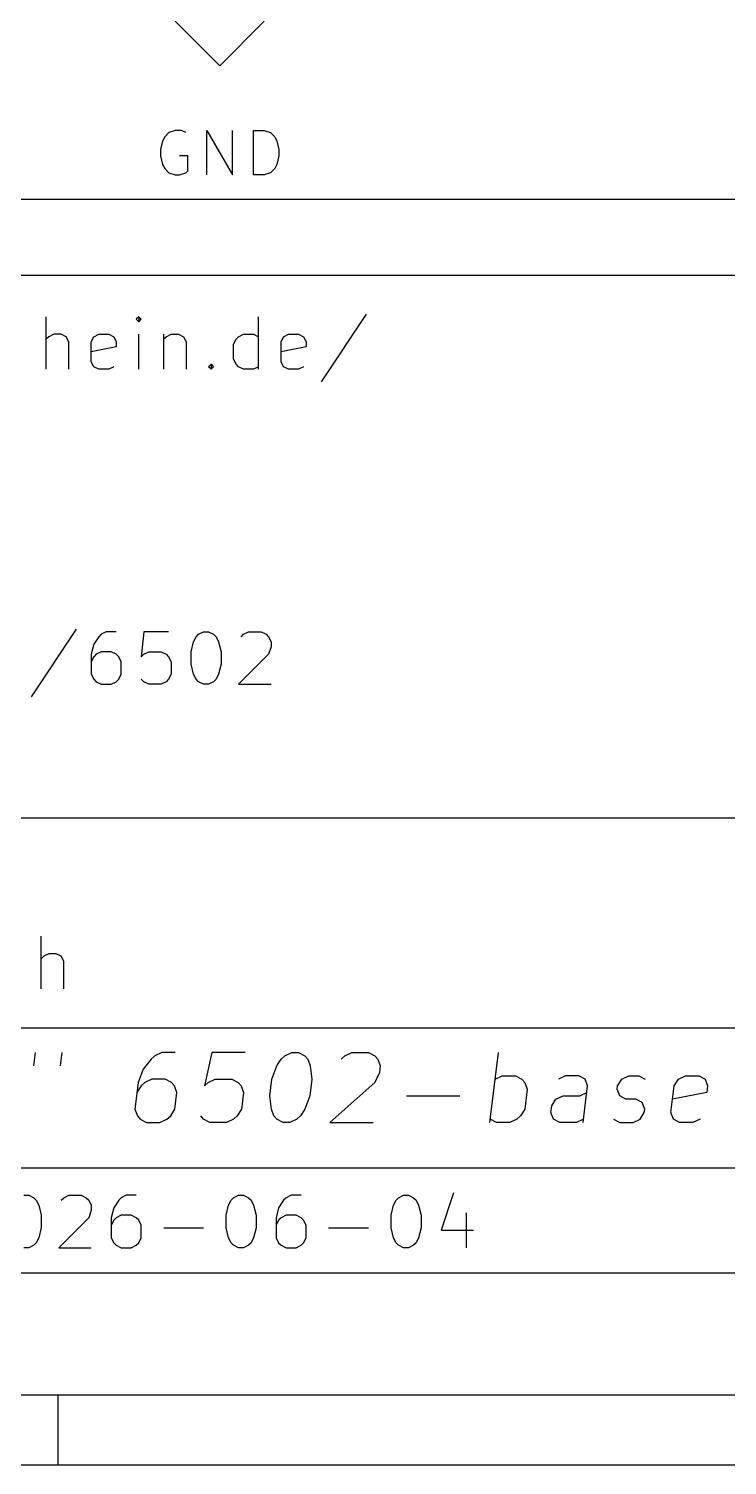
# Model space of a CAD drawing. Header units: millimetres. Extents: x 10 to 287, y -200 to -10.
# Drawn here: x 209.17 to 229.14, y -200.01 to -158.96 of the extents above; entities that cross this region are included whole.
import ezdxf

# ---------------------------------------------------------------- set-up
doc = ezdxf.new("R2010")
doc.units = ezdxf.units.MM
for name, color, linetype in [('GREENSIXTYFIVE', 129, 'CONTINUOUS'), ('LIGHTBLUE', 172, 'CONTINUOUS'), ('RED', 14, 'CONTINUOUS')]:
    doc.layers.add(name, color=color, linetype=linetype)

msp = doc.modelspace()

# ---------------------------------------------------------------- linework, layer by layer
at = {"layer": 'GREENSIXTYFIVE', "linetype": 'CONTINUOUS'}
for p, q in [((213.0576, -162.0507), (212.9971, -162.1716)), ((213.0576, -162.0507), (212.9971, -162.1716)), ((213.1786, -161.9297), (213.0576, -162.0507)), ((213.1786, -161.9297), (213.0576, -162.0507)), ((213.36, -161.8692), (213.1786, -161.9297)), ((213.36, -161.8692), (213.1786, -161.9297)), ((213.5414, -161.8692), (213.36, -161.8692)), ((213.5414, -161.8692), (213.36, -161.8692)), ((213.6624, -161.9297), (213.5414, -161.8692)), ((213.6624, -161.9297), (213.5414, -161.8692)), ((214.2671, -163.1392), (214.2671, -161.8692)), ((214.2671, -161.8692), (214.9928, -163.1392)), ((214.2671, -163.1392), (214.2671, -161.8692)), ((214.2671, -161.8692), (214.9928, -163.1392)), ((214.9928, -163.1392), (214.9928, -161.8692)), ((214.9928, -163.1392), (214.9928, -161.8692)), ((215.5976, -163.1392), (215.5976, -161.8692)), ((215.5976, -161.8692), (215.9, -161.8692)), ((215.5976, -163.1392), (215.5976, -161.8692)), ((215.5976, -161.8692), (215.9, -161.8692)), ((215.9, -161.8692), (216.0814, -161.9297)), ((215.9, -161.8692), (216.0814, -161.9297)), ((216.0814, -161.9297), (216.2024, -162.0507)), ((216.0814, -161.9297), (216.2024, -162.0507)), ((216.2024, -162.0507), (216.2629, -162.1716)), ((216.2024, -162.0507), (216.2629, -162.1716)), ((212.9971, -162.1716), (212.9367, -162.4135)), ((212.9971, -162.1716), (212.9367, -162.4135)), ((212.9367, -162.4135), (212.9367, -162.5949)), ((212.9367, -162.4135), (212.9367, -162.5949)), ((216.2629, -162.1716), (216.3233, -162.4135)), ((216.2629, -162.1716), (216.3233, -162.4135)), ((216.3233, -162.4135), (216.3233, -162.5949)), ((216.3233, -162.4135), (216.3233, -162.5949)), ((212.9367, -162.5949), (212.9971, -162.8368)), ((212.9367, -162.5949), (212.9971, -162.8368)), ((212.9971, -162.8368), (213.0576, -162.9578)), ((212.9971, -162.8368), (213.0576, -162.9578)), ((213.7228, -162.5949), (213.4809, -162.5949)), ((213.7228, -162.5949), (213.4809, -162.5949)), ((213.7228, -163.0183), (213.7228, -162.5949)), ((213.7228, -163.0183), (213.7228, -162.5949)), ((216.2629, -162.8368), (216.2024, -162.9578)), ((216.2629, -162.8368), (216.2024, -162.9578)), ((216.3233, -162.5949), (216.2629, -162.8368)), ((216.3233, -162.5949), (216.2629, -162.8368)), ((213.0576, -162.9578), (213.1786, -163.0788)), ((213.0576, -162.9578), (213.1786, -163.0788)), ((213.1786, -163.0788), (213.36, -163.1392)), ((213.1786, -163.0788), (213.36, -163.1392)), ((213.36, -163.1392), (213.4809, -163.1392)), ((213.36, -163.1392), (213.4809, -163.1392)), ((213.4809, -163.1392), (213.6624, -163.0788)), ((213.4809, -163.1392), (213.6624, -163.0788)), ((213.6624, -163.0788), (213.7228, -163.0183)), ((213.6624, -163.0788), (213.7228, -163.0183)), ((215.9, -163.1392), (215.5976, -163.1392)), ((215.9, -163.1392), (215.5976, -163.1392)), ((216.0814, -163.0788), (215.9, -163.1392)), ((216.0814, -163.0788), (215.9, -163.1392)), ((216.2024, -162.9578), (216.0814, -163.0788)), ((216.2024, -162.9578), (216.0814, -163.0788))]:
    msp.add_line(p, q, dxfattribs=at)
at = {"layer": 'LIGHTBLUE', "linetype": 'CONTINUOUS'}
msp.add_line((185.42, -163.83), (281.94, -163.83), dxfattribs=at)
at = {"layer": 'RED', "linetype": 'CONTINUOUS'}
for p, q in [((214.63, -160.02), (213.36, -158.75)), ((215.9, -158.75), (214.63, -160.02)), ((177.0022, -166.0072), (285.0022, -166.0072)), ((209.6717, -168.6933), (209.6717, -167.1933)), ((212.3145, -167.1933), (212.2431, -167.2647)), ((212.2431, -167.2647), (212.3145, -167.3361)), ((212.3859, -167.2647), (212.3145, -167.1933)), ((212.3145, -167.1933), (212.3145, -167.3361)), ((212.3145, -167.3361), (212.3859, -167.2647)), ((215.7431, -168.6933), (215.7431, -167.1933)), ((218.8144, -167.1219), (217.5287, -169.0504)), ((209.7431, -167.7647), (209.6717, -167.8361)), ((209.886, -167.6933), (209.7431, -167.7647)), ((210.1003, -167.6933), (209.886, -167.6933)), ((210.2431, -167.7647), (210.1003, -167.6933)), ((210.3146, -167.9076), (210.2431, -167.7647)), ((210.9574, -167.9076), (211.0288, -167.7647)), ((211.0288, -167.7647), (211.1717, -167.6933)), ((211.1717, -167.6933), (211.4574, -167.6933)), ((211.4574, -167.6933), (211.6002, -167.7647)), ((211.6002, -167.7647), (211.6717, -167.9076)), ((212.3145, -168.6933), (212.3145, -167.6933)), ((213.0288, -167.6933), (213.0288, -168.6933)), ((213.0288, -167.8361), (213.1002, -167.7647)), ((213.1002, -167.7647), (213.2431, -167.6933)), ((213.2431, -167.6933), (213.4574, -167.6933)), ((213.4574, -167.6933), (213.6002, -167.7647)), ((213.6002, -167.7647), (213.6717, -167.9076)), ((215.0288, -167.979), (215.1002, -167.8361)), ((215.1002, -167.8361), (215.1716, -167.7647)), ((215.1716, -167.7647), (215.3145, -167.6933)), ((215.3145, -167.6933), (215.6002, -167.6933)), ((215.6002, -167.6933), (215.7431, -167.7647)), ((216.3859, -167.9076), (216.4573, -167.7647)), ((216.4573, -167.7647), (216.6002, -167.6933)), ((216.6002, -167.6933), (216.8859, -167.6933)), ((216.8859, -167.6933), (217.0287, -167.7647)), ((217.0287, -167.7647), (217.1002, -167.9076)), ((210.3146, -168.6933), (210.3146, -167.9076)), ((210.9574, -168.479), (210.9574, -167.9076)), ((211.6717, -168.0504), (210.9574, -168.1933)), ((211.6717, -167.9076), (211.6717, -168.0504)), ((213.6717, -167.9076), (213.6717, -168.6933)), ((215.0288, -168.4076), (215.0288, -167.979)), ((216.3859, -168.479), (216.3859, -167.9076)), ((217.1002, -168.0504), (216.3859, -168.1933)), ((217.1002, -167.9076), (217.1002, -168.0504)), ((211.0288, -168.6219), (210.9574, -168.479)), ((211.1717, -168.6933), (211.0288, -168.6219)), ((211.4574, -168.6933), (211.1717, -168.6933)), ((211.6002, -168.6219), (211.4574, -168.6933)), ((214.3145, -168.6219), (214.3859, -168.5504)), ((214.3859, -168.6933), (214.3145, -168.6219)), ((214.3859, -168.5504), (214.4573, -168.6219)), ((214.3859, -168.5504), (214.3859, -168.6933)), ((214.4573, -168.6219), (214.3859, -168.6933)), ((215.1002, -168.5504), (215.0288, -168.4076)), ((215.1716, -168.6219), (215.1002, -168.5504)), ((215.3145, -168.6933), (215.1716, -168.6219)), ((215.6002, -168.6933), (215.3145, -168.6933)), ((215.7431, -168.6219), (215.6002, -168.6933)), ((216.4573, -168.6219), (216.3859, -168.479)), ((216.6002, -168.6933), (216.4573, -168.6219)), ((216.8859, -168.6933), (216.6002, -168.6933)), ((217.0287, -168.6219), (216.8859, -168.6933)), ((210.5288, -176.1219), (209.2431, -178.0504)), ((211.1717, -176.3361), (211.0288, -176.5504)), ((211.2431, -176.2647), (211.1717, -176.3361)), ((211.3859, -176.1933), (211.2431, -176.2647)), ((211.6717, -176.1933), (211.3859, -176.1933)), ((212.4574, -176.1933), (212.386, -176.9076)), ((213.1717, -176.1933), (212.4574, -176.1933)), ((213.8146, -176.7647), (213.886, -176.479)), ((213.886, -176.479), (213.9574, -176.3361)), ((213.9574, -176.3361), (214.0289, -176.2647)), ((214.0289, -176.2647), (214.1717, -176.1933)), ((214.1717, -176.1933), (214.3146, -176.1933)), ((214.3146, -176.1933), (214.4574, -176.2647)), ((214.4574, -176.2647), (214.5289, -176.3361)), ((214.5289, -176.3361), (214.6003, -176.479)), ((214.6003, -176.479), (214.6717, -176.7647)), ((215.2432, -176.3361), (215.3146, -176.2647)), ((215.3146, -176.2647), (215.4575, -176.1933)), ((215.4575, -176.1933), (215.8146, -176.1933)), ((215.8146, -176.1933), (215.9575, -176.2647)), ((215.9575, -176.2647), (216.0289, -176.3361)), ((216.0289, -176.3361), (216.1003, -176.479)), ((216.1003, -176.479), (216.1003, -176.6219)), ((211.0288, -176.5504), (210.9574, -176.8361)), ((210.9574, -176.8361), (210.9574, -177.4076)), ((211.1002, -176.8361), (211.0288, -176.9076)), ((211.2431, -176.7647), (211.1002, -176.8361)), ((211.5288, -176.7647), (211.2431, -176.7647)), ((211.6717, -176.8361), (211.5288, -176.7647)), ((211.7431, -176.9076), (211.6717, -176.8361)), ((212.386, -176.9076), (212.4574, -176.8361)), ((212.4574, -176.8361), (212.6003, -176.7647)), ((212.6003, -176.7647), (212.9574, -176.7647)), ((212.9574, -176.7647), (213.1003, -176.8361)), ((213.1003, -176.8361), (213.1717, -176.9076)), ((213.8146, -177.1219), (213.8146, -176.7647)), ((214.6717, -176.7647), (214.6717, -177.1219)), ((216.0289, -176.8361), (215.1717, -177.6933)), ((216.1003, -176.6219), (216.0289, -176.8361)), ((211.0288, -176.9076), (210.9574, -177.0504)), ((211.8145, -177.0504), (211.7431, -176.9076)), ((211.8145, -177.4076), (211.8145, -177.0504)), ((213.1717, -176.9076), (213.2431, -177.0504)), ((213.2431, -177.0504), (213.2431, -177.4076)), ((213.886, -177.4076), (213.8146, -177.1219)), ((214.6717, -177.1219), (214.6003, -177.4076)), ((210.9574, -177.4076), (211.0288, -177.5504)), ((211.0288, -177.5504), (211.1002, -177.6219)), ((211.1002, -177.6219), (211.2431, -177.6933)), ((211.2431, -177.6933), (211.5288, -177.6933)), ((211.5288, -177.6933), (211.6717, -177.6219)), ((211.6717, -177.6219), (211.7431, -177.5504)), ((211.7431, -177.5504), (211.8145, -177.4076)), ((212.4574, -177.6219), (212.386, -177.5504)), ((212.6003, -177.6933), (212.4574, -177.6219)), ((212.9574, -177.6933), (212.6003, -177.6933)), ((213.1003, -177.6219), (212.9574, -177.6933)), ((213.1717, -177.5504), (213.1003, -177.6219)), ((213.2431, -177.4076), (213.1717, -177.5504)), ((213.9574, -177.5504), (213.886, -177.4076)), ((214.0289, -177.6219), (213.9574, -177.5504)), ((214.1717, -177.6933), (214.0289, -177.6219)), ((214.3146, -177.6933), (214.1717, -177.6933)), ((214.4574, -177.6219), (214.3146, -177.6933)), ((214.5289, -177.5504), (214.4574, -177.6219)), ((214.6003, -177.4076), (214.5289, -177.5504)), ((215.1717, -177.6933), (216.1003, -177.6933)), ((177.0022, -181.5072), (285.0022, -181.5072)), ((209.5291, -186.3933), (209.5291, -184.8933)), ((209.6005, -185.4647), (209.5291, -185.5361)), ((209.7434, -185.3933), (209.6005, -185.4647)), ((209.9577, -185.3933), (209.7434, -185.3933)), ((210.1005, -185.4647), (209.9577, -185.3933)), ((210.172, -185.6076), (210.1005, -185.4647)), ((210.172, -186.3933), (210.172, -185.6076)), ((177.0022, -187.5072), (285.0022, -187.5072)), ((209.3605, -188.2116), (209.3129, -188.5925)), ((210.1224, -188.2116), (210.0748, -188.5925)), ((212.7771, -188.3068), (212.67, -188.4021)), ((212.9795, -188.2116), (212.7771, -188.3068)), ((213.3605, -188.2116), (212.9795, -188.2116)), ((214.4081, -188.2116), (214.1939, -189.164)), ((215.3605, -188.2116), (214.4081, -188.2116)), ((216.3844, -188.4021), (216.4915, -188.3068)), ((216.4915, -188.3068), (216.6939, -188.2116)), ((216.6939, -188.2116), (216.8844, -188.2116)), ((216.8844, -188.2116), (217.0629, -188.3068)), ((217.0629, -188.3068), (217.1463, -188.4021)), ((218.0987, -188.4021), (218.2058, -188.3068)), ((218.2058, -188.3068), (218.4082, -188.2116)), ((218.4082, -188.2116), (218.8844, -188.2116)), ((218.8844, -188.2116), (219.063, -188.3068)), ((219.063, -188.3068), (219.1463, -188.4021)), ((222.3487, -190.2116), (222.5987, -188.2116)), ((212.4438, -188.6878), (212.301, -189.0687)), ((212.67, -188.4021), (212.4438, -188.6878)), ((216.1225, -188.9735), (216.2653, -188.5925)), ((216.2653, -188.5925), (216.3844, -188.4021)), ((217.1463, -188.4021), (217.2177, -188.5925)), ((217.2177, -188.5925), (217.2653, -188.9735)), ((219.1939, -188.783), (219.063, -189.0687)), ((219.1463, -188.4021), (219.2177, -188.5925)), ((219.2177, -188.5925), (219.1939, -188.783)), ((212.301, -189.0687), (212.2057, -189.8306)), ((212.3843, -189.164), (212.2652, -189.3544)), ((212.4914, -189.0687), (212.3843, -189.164)), ((212.6938, -188.9735), (212.4914, -189.0687)), ((213.0748, -188.9735), (212.6938, -188.9735)), ((213.2533, -189.0687), (213.0748, -188.9735)), ((213.3367, -189.164), (213.2533, -189.0687)), ((213.4081, -189.3544), (213.3367, -189.164)), ((214.1939, -189.164), (214.301, -189.0687)), ((214.301, -189.0687), (214.5034, -188.9735)), ((214.5034, -188.9735), (214.9796, -188.9735)), ((214.9796, -188.9735), (215.1581, -189.0687)), ((215.1581, -189.0687), (215.2415, -189.164)), ((215.2415, -189.164), (215.3129, -189.3544)), ((216.0629, -189.4497), (216.1225, -188.9735)), ((217.2653, -188.9735), (217.2058, -189.4497)), ((219.063, -189.0687), (217.7773, -190.2116)), ((222.5035, -188.9735), (222.7059, -188.8783)), ((222.7059, -188.8783), (223.0868, -188.8783)), ((223.0868, -188.8783), (223.2654, -188.9735)), ((223.2654, -188.9735), (223.3487, -189.0687)), ((223.3487, -189.0687), (223.4202, -189.2592)), ((224.5154, -188.8783), (224.313, -188.9735)), ((224.8963, -188.8783), (224.5154, -188.8783)), ((225.0749, -188.9735), (224.8963, -188.8783)), ((225.0154, -190.2116), (225.1463, -189.164)), ((225.1463, -189.164), (225.0749, -188.9735)), ((225.9915, -189.2592), (226.0035, -189.164)), ((226.0035, -189.164), (226.1225, -188.9735)), ((226.1225, -188.9735), (226.3249, -188.8783)), ((226.3249, -188.8783), (226.6106, -188.8783)), ((226.6106, -188.8783), (226.7892, -188.9735)), ((227.5272, -189.9259), (227.6225, -189.164)), ((227.6225, -189.164), (227.7415, -188.9735)), ((227.7415, -188.9735), (227.9439, -188.8783)), ((227.9439, -188.8783), (228.3248, -188.8783)), ((228.3248, -188.8783), (228.5034, -188.9735)), ((228.5034, -188.9735), (228.5748, -189.164)), ((228.5748, -189.164), (228.551, -189.3544)), ((213.3486, -189.8306), (213.4081, -189.3544)), ((215.3129, -189.3544), (215.2534, -189.8306)), ((216.1106, -189.8306), (216.0629, -189.4497)), ((217.2058, -189.4497), (217.0629, -189.8306)), ((219.9678, -189.4497), (221.4916, -189.4497)), ((223.4202, -189.2592), (223.3487, -189.8306)), ((224.1225, -189.7354), (224.2416, -189.5449)), ((224.2416, -189.5449), (224.444, -189.4497)), ((224.444, -189.4497), (224.9201, -189.4497)), ((224.9201, -189.4497), (225.1225, -189.3544)), ((226.063, -189.4497), (225.9915, -189.2592)), ((226.2415, -189.5449), (226.063, -189.4497)), ((226.5273, -189.5449), (226.2415, -189.5449)), ((226.7058, -189.6402), (226.5273, -189.5449)), ((228.551, -189.3544), (227.5748, -189.5449)), ((212.2057, -189.8306), (212.2771, -190.0211)), ((212.2771, -190.0211), (212.3605, -190.1164)), ((213.1224, -190.1164), (213.2295, -190.0211)), ((213.2295, -190.0211), (213.3486, -189.8306)), ((214.17, -190.1164), (214.0867, -190.0211)), ((215.1343, -190.0211), (215.0272, -190.1164)), ((215.2534, -189.8306), (215.1343, -190.0211)), ((216.182, -190.0211), (216.1106, -189.8306)), ((216.2653, -190.1164), (216.182, -190.0211)), ((216.9439, -190.0211), (216.8367, -190.1164)), ((217.0629, -189.8306), (216.9439, -190.0211)), ((223.2297, -190.0211), (223.1225, -190.1164)), ((223.3487, -189.8306), (223.2297, -190.0211)), ((224.0987, -189.9259), (224.1225, -189.7354)), ((224.1701, -190.1164), (224.0987, -189.9259)), ((226.6463, -190.1164), (226.7654, -189.9259)), ((226.7773, -189.8306), (226.7058, -189.6402)), ((226.7654, -189.9259), (226.7773, -189.8306)), ((227.5986, -190.1164), (227.5272, -189.9259)), ((212.3605, -190.1164), (212.5391, -190.2116)), ((212.5391, -190.2116), (212.92, -190.2116)), ((212.92, -190.2116), (213.1224, -190.1164)), ((214.3486, -190.2116), (214.17, -190.1164)), ((214.8248, -190.2116), (214.3486, -190.2116)), ((215.0272, -190.1164), (214.8248, -190.2116)), ((216.4439, -190.2116), (216.2653, -190.1164)), ((216.6344, -190.2116), (216.4439, -190.2116)), ((216.8367, -190.1164), (216.6344, -190.2116)), ((217.7773, -190.2116), (219.0154, -190.2116)), ((222.5392, -190.2116), (222.3606, -190.1164)), ((222.9202, -190.2116), (222.5392, -190.2116)), ((223.1225, -190.1164), (222.9202, -190.2116)), ((224.3487, -190.2116), (224.1701, -190.1164)), ((224.8249, -190.2116), (224.3487, -190.2116)), ((225.0273, -190.1164), (224.8249, -190.2116)), ((225.8844, -190.1164), (226.063, -190.2116)), ((226.063, -190.2116), (226.4439, -190.2116)), ((226.4439, -190.2116), (226.6463, -190.1164)), ((227.7772, -190.2116), (227.5986, -190.1164)), ((228.1582, -190.2116), (227.7772, -190.2116)), ((228.3605, -190.1164), (228.1582, -190.2116)), ((177.0022, -191.5072), (285.0022, -191.5072)), ((209.0293, -192.2933), (209.1722, -192.2933)), ((209.1722, -192.2933), (209.315, -192.3647)), ((209.315, -192.3647), (209.3865, -192.4361)), ((209.3865, -192.4361), (209.4579, -192.579)), ((210.1008, -192.4361), (210.1722, -192.3647)), ((210.1722, -192.3647), (210.3151, -192.2933)), ((210.3151, -192.2933), (210.6722, -192.2933)), ((210.6722, -192.2933), (210.8151, -192.3647)), ((210.8151, -192.3647), (210.8865, -192.4361)), ((210.8865, -192.4361), (210.9579, -192.579)), ((211.7437, -192.4361), (211.6008, -192.6504)), ((211.8151, -192.3647), (211.7437, -192.4361)), ((211.9579, -192.2933), (211.8151, -192.3647)), ((212.2437, -192.2933), (211.9579, -192.2933)), ((214.8865, -192.579), (214.9579, -192.4361)), ((214.9579, -192.4361), (215.0294, -192.3647)), ((215.0294, -192.3647), (215.1722, -192.2933)), ((215.1722, -192.2933), (215.3151, -192.2933)), ((215.3151, -192.2933), (215.4579, -192.3647)), ((215.4579, -192.3647), (215.5294, -192.4361)), ((215.5294, -192.4361), (215.6008, -192.579)), ((216.458, -192.4361), (216.3151, -192.6504)), ((216.5294, -192.3647), (216.458, -192.4361)), ((216.6722, -192.2933), (216.5294, -192.3647)), ((216.958, -192.2933), (216.6722, -192.2933)), ((219.6008, -192.579), (219.6722, -192.4361)), ((219.6722, -192.4361), (219.7437, -192.3647)), ((219.7437, -192.3647), (219.8865, -192.2933)), ((219.8865, -192.2933), (220.0294, -192.2933)), ((220.0294, -192.2933), (220.1722, -192.3647)), ((220.1722, -192.3647), (220.2437, -192.4361)), ((220.2437, -192.4361), (220.3151, -192.579)), ((221.3151, -192.2219), (220.958, -193.2933)), ((209.4579, -192.579), (209.5293, -192.8647)), ((209.5293, -192.8647), (209.5293, -193.2219)), ((210.9579, -192.7219), (210.8865, -192.9361)), ((210.9579, -192.579), (210.9579, -192.7219)), ((211.6008, -192.6504), (211.5294, -192.9361)), ((211.8151, -192.8647), (211.6722, -192.9361)), ((212.1008, -192.8647), (211.8151, -192.8647)), ((212.2437, -192.9361), (212.1008, -192.8647)), ((214.8151, -192.8647), (214.8865, -192.579)), ((214.8151, -193.2219), (214.8151, -192.8647)), ((215.6008, -192.579), (215.6722, -192.8647)), ((215.6722, -192.8647), (215.6722, -193.2219)), ((216.3151, -192.6504), (216.2437, -192.9361)), ((216.5294, -192.8647), (216.3865, -192.9361)), ((216.8151, -192.8647), (216.5294, -192.8647)), ((216.958, -192.9361), (216.8151, -192.8647)), ((219.5294, -192.8647), (219.6008, -192.579)), ((219.5294, -193.2219), (219.5294, -192.8647)), ((220.3151, -192.579), (220.3865, -192.8647)), ((220.3865, -192.8647), (220.3865, -193.2219)), ((221.6723, -192.7933), (221.6723, -193.7933)), ((209.5293, -193.2219), (209.4579, -193.5076)), ((210.8865, -192.9361), (210.0293, -193.7933)), ((211.5294, -192.9361), (211.5294, -193.5076)), ((211.6008, -193.0076), (211.5294, -193.1504)), ((211.6722, -192.9361), (211.6008, -193.0076)), ((212.3151, -193.0076), (212.2437, -192.9361)), ((212.3865, -193.1504), (212.3151, -193.0076)), ((212.3865, -193.5076), (212.3865, -193.1504)), ((213.0294, -193.2219), (214.1723, -193.2219)), ((214.8865, -193.5076), (214.8151, -193.2219)), ((215.6722, -193.2219), (215.6008, -193.5076)), ((216.2437, -192.9361), (216.2437, -193.5076)), ((216.3151, -193.0076), (216.2437, -193.1504)), ((216.3865, -192.9361), (216.3151, -193.0076)), ((217.0294, -193.0076), (216.958, -192.9361)), ((217.1008, -193.1504), (217.0294, -193.0076)), ((217.1008, -193.5076), (217.1008, -193.1504)), ((217.7437, -193.2219), (218.8866, -193.2219)), ((219.6008, -193.5076), (219.5294, -193.2219)), ((220.3865, -193.2219), (220.3151, -193.5076)), ((220.958, -193.2933), (221.8865, -193.2933)), ((209.315, -193.7219), (209.1722, -193.7933)), ((209.3865, -193.6504), (209.315, -193.7219)), ((209.4579, -193.5076), (209.3865, -193.6504)), ((211.5294, -193.5076), (211.6008, -193.6504)), ((211.6008, -193.6504), (211.6722, -193.7219)), ((211.6722, -193.7219), (211.8151, -193.7933)), ((212.1008, -193.7933), (212.2437, -193.7219)), ((212.2437, -193.7219), (212.3151, -193.6504)), ((212.3151, -193.6504), (212.3865, -193.5076)), ((214.9579, -193.6504), (214.8865, -193.5076)), ((215.0294, -193.7219), (214.9579, -193.6504)), ((215.1722, -193.7933), (215.0294, -193.7219)), ((215.4579, -193.7219), (215.3151, -193.7933)), ((215.5294, -193.6504), (215.4579, -193.7219)), ((215.6008, -193.5076), (215.5294, -193.6504)), ((216.2437, -193.5076), (216.3151, -193.6504)), ((216.3151, -193.6504), (216.3865, -193.7219)), ((216.3865, -193.7219), (216.5294, -193.7933)), ((216.8151, -193.7933), (216.958, -193.7219)), ((216.958, -193.7219), (217.0294, -193.6504)), ((217.0294, -193.6504), (217.1008, -193.5076)), ((219.6722, -193.6504), (219.6008, -193.5076)), ((219.7437, -193.7219), (219.6722, -193.6504)), ((219.8865, -193.7933), (219.7437, -193.7219)), ((220.1722, -193.7219), (220.0294, -193.7933)), ((220.2437, -193.6504), (220.1722, -193.7219)), ((220.3151, -193.5076), (220.2437, -193.6504)), ((209.1722, -193.7933), (209.0293, -193.7933)), ((210.0293, -193.7933), (210.9579, -193.7933)), ((211.8151, -193.7933), (212.1008, -193.7933)), ((215.3151, -193.7933), (215.1722, -193.7933)), ((216.5294, -193.7933), (216.8151, -193.7933)), ((220.0294, -193.7933), (219.8865, -193.7933)), ((177.0022, -194.5072), (285.0022, -194.5072)), ((285.0022, -198.0072), (12, -198.0072)), ((285.0022, -198.0072), (177.0022, -198.0072)), ((210, -198.0072), (210, -200.0072)), ((287.0022, -200.0072), (10, -200.0072))]:
    msp.add_line(p, q, dxfattribs=at)

doc.saveas('drawing.dxf')
